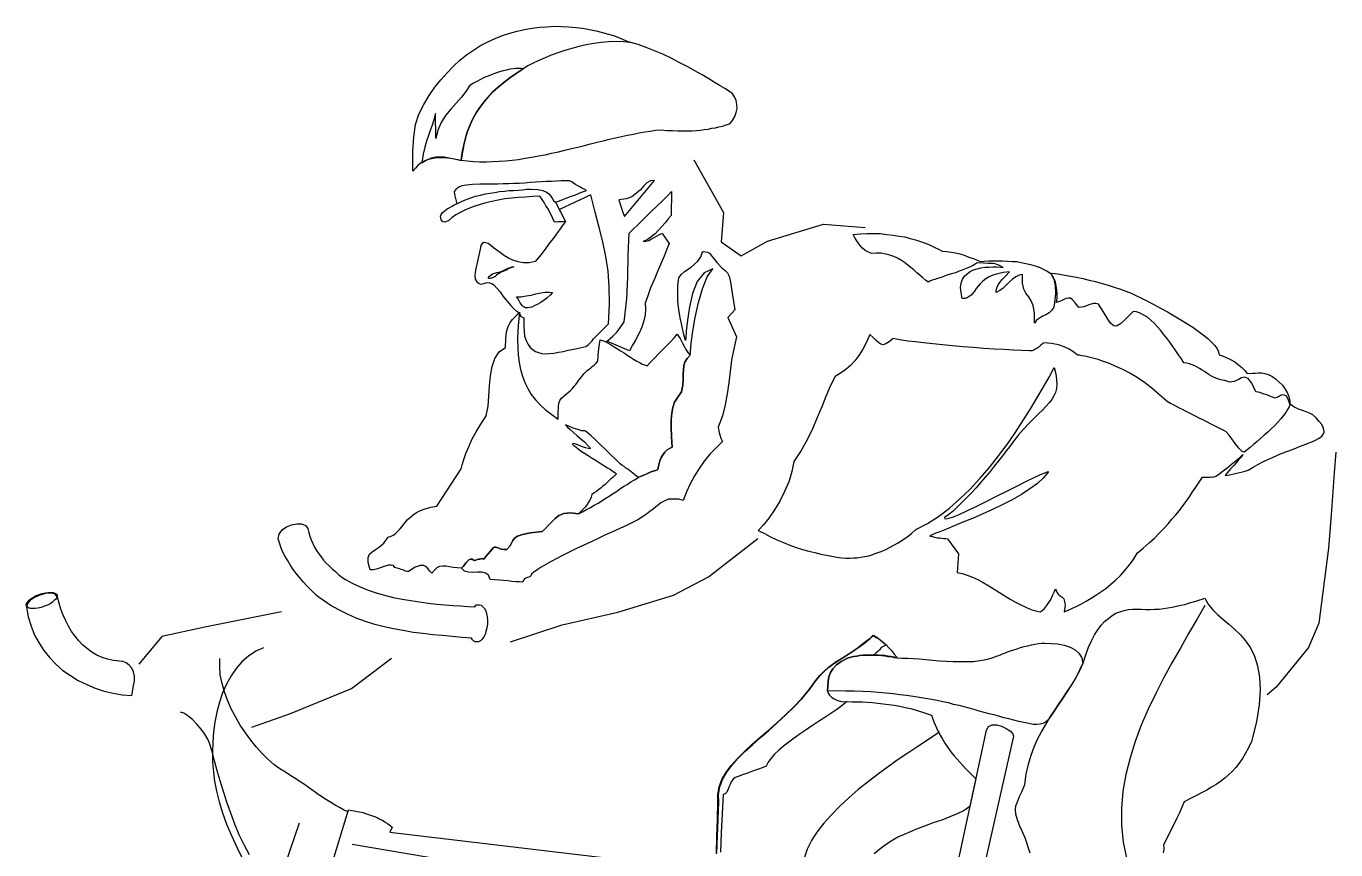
# Model space of a CAD drawing. Extents: x 115 to 1469, y 94 to 338.
# Drawn here: x 127.188 to 128.406, y 245.672 to 246.438 of the extents above; entities that cross this region are included whole.
import ezdxf

# ---------------------------------------------------------------- set-up
doc = ezdxf.new("R2010")
doc.units = 0
doc.layers.get('0').update_dxf_attribs({"linetype": 'CONTINUOUS'})
for name, color, linetype in [('2', 7, 'CONTINUOUS'), ('3', 7, 'CONTINUOUS'), ('7', 7, 'CONTINUOUS')]:
    doc.layers.add(name, color=color, linetype=linetype)

# ---------------------------------------------------------------- blocks, each defined once
blk = doc.blocks.new('BIKER')
for p, q in [((-11.28, 51.81), (-8.53, 46.91)), ((-8.53, 46.91), (-8.73, 44.19)), ((-4.43, 44.26), (0.77, 45.82)), ((0.77, 45.82), (4.66, 45.52)), ((-8.73, 44.19), (-6.88, 42.88)), ((-6.88, 42.88), (-4.43, 44.26)), ((48.43, 24.63), (48.28, 22.69)), ((48.28, 22.69), (47.99, 18.81)), ((47.99, 18.81), (47.75, 15.7)), ((-9.91, 13.02), (-5.34, 16.58)), ((47.75, 15.7), (46.84, 8.73)), ((-13.17, 11.31), (-9.91, 13.02)), ((-18.37, 9.75), (-13.17, 11.31)), ((-49.64, 9.77), (-56.78, 8.36)), ((-23.54, 8.58), (-18.37, 9.75)), ((-28.35, 6.99), (-23.54, 8.58)), ((46.84, 8.73), (45.88, 6.46)), ((-60.76, 7.48), (-62.91, 4.91)), ((-56.78, 8.36), (-60.76, 7.48)), ((45.88, 6.46), (42.87, 2.78)), ((-43.14, 2.64), (-39.41, 5.48)), ((-48.79, 0.33), (-43.14, 2.64)), ((42.87, 2.78), (42.03, 2.06)), ((-52.41, -0.96), (-48.79, 0.33)), ((-48, -9.89), (-63.06, -54.08)), ((-43.06, -11.83), (11.36, -21.02))]:
    blk.add_line(p, q)
at = {"layer": '2', "linetype": 'Continuous'}
blk.add_lwpolyline([(-9.16, -12.68), (-9.09, -11.1), (-9.02, -9.53), (-8.97, -7.92), (-8.99, -7.2), (-8.86, -6.49), (-8.62, -5.82), (-8.23, -5.15), (-7.75, -4.52), (-7.18, -3.86), (-6.53, -3.22), (-5.83, -2.58), (-5.09, -1.91), (-4.32, -1.25), (-3.52, -0.54), (-2.73, 0.19), (-1.95, 0.94), (-1.22, 1.73), (-0.51, 2.58), (0.14, 3.47), (0.5, 3.9), (0.87, 4.25), (1.23, 4.59), (1.61, 4.87), (2.01, 5.15), (2.42, 5.41), (2.84, 5.69), (3.3, 5.96), (3.52, 6.12), (3.78, 6.29), (4.03, 6.46), (4.28, 6.63), (4.56, 6.83), (4.82, 7.05), (5.12, 7.29), (5.41, 7.56), (5.59, 7.45), (5.75, 7.36), (5.91, 7.25), (6.07, 7.15), (6.21, 7.04), (6.34, 6.93), (6.48, 6.8), (6.61, 6.67), (6.44, 6.61), (6.26, 6.53), (6.11, 6.4), (5.98, 6.24), (5.82, 6.09), (5.67, 5.95), (5.51, 5.82), (5.32, 5.76), (5.03, 5.76), (4.74, 5.76), (4.45, 5.73), (4.16, 5.71), (3.87, 5.66), (3.58, 5.61), (3.31, 5.56), (3.02, 5.48), (2.42, 5.17), (1.97, 4.84), (1.65, 4.48), (1.43, 4.12), (1.28, 3.72), (1.2, 3.32), (1.17, 2.87), (1.16, 2.41), (1.21, 2.21), (1.34, 2.01), (1.52, 1.83), (1.77, 1.67), (2.03, 1.55), (2.33, 1.46), (2.64, 1.41), (2.98, 1.43), (2.52, 1.06), (2.01, 0.69), (1.46, 0.33), (0.9, -0.06), (0.32, -0.43), (-0.26, -0.81), (-0.84, -1.2), (-1.4, -1.57), (-1.95, -1.96), (-2.46, -2.35), (-2.94, -2.72), (-3.38, -3.1), (-3.77, -3.47), (-4.11, -3.86), (-4.38, -4.22), (-4.55, -4.59), (-4.92, -4.73), (-5.26, -4.87), (-5.63, -4.99), (-5.98, -5.11), (-6.35, -5.25), (-6.69, -5.36), (-7.06, -5.5), (-7.43, -5.64), (-7.64, -5.79), (-7.8, -6.02), (-7.91, -6.28), (-8.03, -6.53), (-8.12, -6.79), (-8.23, -7), (-8.36, -7.15), (-8.56, -7.21), (-8.65, -9), (-8.73, -10.79), (-8.82, -12.59)], dxfattribs=at)
at = {"layer": '3', "linetype": 'Continuous'}
blk.add_lwpolyline([(22.46, 38.53), (22.5, 38.96), (22.5, 39.35), (22.48, 39.73), (22.41, 40.1), (22.34, 40.44), (22.22, 40.73), (22.08, 41.01), (21.93, 41.26), (22.31, 41.23), (22.76, 41.17), (23.23, 41.09), (23.75, 41), (24.32, 40.91), (24.89, 40.77), (25.48, 40.63), (26.06, 40.49), (26.68, 40.32), (27.26, 40.16), (27.82, 39.98), (28.39, 39.79), (28.9, 39.61), (29.39, 39.4), (29.83, 39.2), (30.22, 39), (30.84, 38.69), (31.49, 38.36), (32.13, 38.02), (32.78, 37.66), (33.4, 37.3), (34, 36.94), (34.57, 36.59), (35.12, 36.24), (35.64, 35.88), (36.09, 35.54), (36.52, 35.19), (36.86, 34.86), (37.17, 34.55), (37.39, 34.24), (37.53, 33.94), (37.58, 33.68), (37.89, 33.58), (38.24, 33.43), (38.63, 33.24), (39.02, 33.02), (39.38, 32.75), (39.7, 32.51), (39.97, 32.23), (40.14, 31.97), (40.4, 31.95), (40.67, 31.96), (40.93, 31.98), (41.22, 32.01), (41.51, 31.99), (41.82, 31.94), (42.14, 31.85), (42.49, 31.68), (42.83, 31.43), (43.17, 31.14), (43.46, 30.84), (43.72, 30.48), (43.93, 30.1), (44.07, 29.76), (44.16, 29.39), (44.16, 29.08), (44.01, 29.55), (43.84, 29.82), (43.65, 29.93), (43.46, 29.95), (43.27, 29.89), (43.09, 29.78), (42.92, 29.7), (42.77, 29.66), (42.63, 29.7), (42.44, 29.76), (42.23, 29.85), (42.02, 29.94), (41.77, 30.03), (41.51, 30.12), (41.25, 30.19), (40.99, 30.23), (40.62, 31.05), (40.27, 31.48), (39.97, 31.6), (39.65, 31.53), (39.33, 31.36), (38.95, 31.2), (38.57, 31.13), (38.12, 31.29), (37.86, 31.33), (37.6, 31.37), (37.35, 31.46), (37.11, 31.58), (36.88, 31.69), (36.65, 31.83), (36.42, 31.97), (36.22, 32.12), (35.99, 32.26), (35.76, 32.4), (35.53, 32.54), (35.3, 32.65), (35.07, 32.76), (34.81, 32.85), (34.55, 32.9), (34.29, 32.94), (34.06, 33.29), (33.8, 33.67), (33.54, 34.05), (33.26, 34.46), (33, 34.84), (32.71, 35.22), (32.41, 35.6), (32.12, 35.96), (31.81, 36.32), (31.53, 36.63), (31.21, 36.91), (30.9, 37.18), (30.58, 37.37), (30.23, 37.54), (29.9, 37.66), (29.57, 37.71), (28.89, 37.02), (28.4, 36.55), (28.03, 36.34), (27.77, 36.36), (27.5, 36.59), (27.22, 37), (26.85, 37.6), (26.34, 38.39), (26.1, 38.45), (25.89, 38.44), (25.67, 38.39), (25.44, 38.31), (25.25, 38.23), (25, 38.15), (24.78, 38.1), (24.52, 38.09), (24.19, 38.52), (23.95, 38.78), (23.74, 38.94), (23.55, 38.96), (23.36, 38.92), (23.13, 38.82), (22.83, 38.67), (22.46, 38.53)], dxfattribs=at)
at = {"layer": '7', "linetype": 'Continuous'}
for points in [[(-36.6, 51.55), (-36.73, 51.47), (-36.96, 51.27), (-37.19, 51.02), (-37.43, 50.75), (-37.41, 52.57), (-37.33, 53.96), (-37.17, 55.1), (-36.88, 56.06), (-36.41, 56.96), (-35.91, 57.78), (-35.38, 58.56), (-34.82, 59.26), (-34.24, 59.91), (-33.65, 60.51), (-33.05, 61.07), (-32.42, 61.57), (-31.78, 62.02), (-31.13, 62.43), (-30.45, 62.79), (-29.78, 63.1), (-29.09, 63.36), (-28.4, 63.59), (-27.72, 63.78), (-27.03, 63.94), (-26.33, 64.06), (-25.65, 64.15), (-24.95, 64.19), (-24.28, 64.24), (-23.59, 64.21), (-22.94, 64.19), (-22.27, 64.13), (-21.63, 64.04), (-20.99, 63.94), (-20.38, 63.8), (-19.79, 63.66), (-19.23, 63.5), (-18.67, 63.34), (-18.13, 63.13), (-17.64, 62.92), (-17.16, 62.72), (-17.82, 62.77), (-18.52, 62.8), (-19.21, 62.78), (-19.91, 62.71), (-20.59, 62.62), (-21.29, 62.5), (-21.98, 62.36), (-22.64, 62.17), (-23.3, 61.98), (-23.94, 61.77), (-24.56, 61.55), (-25.12, 61.31), (-25.7, 61.06), (-26.22, 60.79), (-26.72, 60.54), (-27.17, 60.26), (-27.17, 60.26)], [(-7.71, 58), (-7.85, 58.08), (-8.07, 58.22), (-8.39, 58.44), (-8.83, 58.68), (-9.31, 58.98), (-9.88, 59.34), (-10.5, 59.7), (-11.19, 60.09), (-11.91, 60.48), (-12.64, 60.87), (-13.41, 61.26), (-14.17, 61.63), (-14.94, 61.95), (-15.71, 62.25), (-16.45, 62.52), (-17.16, 62.72), (-17.82, 62.77), (-18.52, 62.8), (-19.21, 62.78), (-19.91, 62.71), (-20.59, 62.62), (-21.29, 62.5), (-21.98, 62.36), (-22.64, 62.17), (-23.3, 61.98), (-23.94, 61.77), (-24.56, 61.55), (-25.12, 61.31), (-25.7, 61.06), (-26.22, 60.79), (-26.72, 60.54), (-27.17, 60.26), (-27.8, 59.85), (-28.41, 59.44), (-28.97, 59.01), (-29.48, 58.57), (-29.97, 58.12), (-30.41, 57.68), (-30.83, 57.18), (-31.2, 56.68), (-31.53, 56.18), (-31.83, 55.63), (-32.09, 55.07), (-32.33, 54.47), (-32.52, 53.86), (-32.69, 53.2), (-32.81, 52.51), (-32.92, 51.78), (-32.35, 51.71), (-31.77, 51.67), (-31.2, 51.62), (-30.6, 51.63), (-30, 51.65), (-29.4, 51.68), (-28.8, 51.73), (-28.19, 51.78), (-27.59, 51.85), (-26.98, 51.95), (-26.35, 52.05), (-25.74, 52.17), (-25.13, 52.29), (-24.53, 52.42), (-23.89, 52.56), (-23.28, 52.7), (-22.67, 52.85), (-22.09, 53), (-21.47, 53.14), (-20.89, 53.29), (-20.28, 53.44), (-19.72, 53.59), (-19.13, 53.73), (-18.57, 53.86), (-18.01, 53.98), (-17.45, 54.11), (-16.91, 54.21), (-16.38, 54.32), (-15.84, 54.42), (-15.33, 54.48), (-14.85, 54.56), (-14.37, 54.6), (-13.79, 54.55), (-13.27, 54.54), (-12.77, 54.5), (-12.31, 54.51), (-11.86, 54.5), (-11.45, 54.52), (-11.04, 54.54), (-10.67, 54.58), (-10.31, 54.63), (-9.95, 54.67), (-9.61, 54.74), (-9.27, 54.79), (-8.95, 54.88), (-8.61, 54.95), (-8.29, 55.07), (-7.95, 55.17), (-7.68, 55.48), (-7.46, 55.85), (-7.34, 56.2), (-7.26, 56.58), (-7.28, 56.96), (-7.35, 57.33), (-7.49, 57.67), (-7.71, 58)], [(-35.28, 53.78), (-35.32, 56.13), (-35.46, 55.54), (-35.62, 55.03), (-35.8, 54.54), (-35.98, 54.07), (-36.14, 53.56), (-36.32, 52.99), (-36.47, 52.33), (-36.6, 51.53), (-36.1, 51.8), (-35.68, 51.99), (-35.29, 52.08), (-34.9, 52.12), (-34.52, 52.09), (-34.07, 52.01), (-33.55, 51.9), (-32.92, 51.75), (-32.82, 52.49), (-32.69, 53.18), (-32.52, 53.83), (-32.33, 54.47), (-32.09, 55.05), (-31.83, 55.63), (-31.53, 56.18), (-31.2, 56.68), (-30.83, 57.18), (-30.41, 57.65), (-29.97, 58.12), (-29.48, 58.57), (-28.97, 59.01), (-28.41, 59.44), (-27.8, 59.85), (-27.17, 60.26), (-27.36, 60.3), (-27.6, 60.29), (-27.84, 60.29), (-28.1, 60.26), (-28.39, 60.23), (-28.71, 60.16), (-29.03, 60.09), (-29.37, 60), (-29.72, 59.88), (-30.06, 59.76), (-30.43, 59.6), (-30.78, 59.46), (-31.13, 59.29), (-31.48, 59.1), (-31.83, 58.91), (-32.15, 58.7), (-32.48, 58.17), (-32.91, 57.63), (-33.4, 57.09), (-33.9, 56.53), (-34.38, 55.94), (-34.79, 55.28), (-35.1, 54.56), (-35.28, 53.78)], [(-36.1, 51.8), (-35.95, 51.86), (-35.69, 51.94), (-35.39, 51.99), (-35.13, 52.02), (-34.84, 52.04), (-34.53, 52.02), (-34.22, 52), (-33.91, 51.95), (-33.58, 51.9), (-33.25, 51.83), (-32.92, 51.75), (-32.82, 52.49), (-32.69, 53.18), (-32.52, 53.83), (-32.33, 54.47), (-32.09, 55.05), (-31.83, 55.63), (-31.53, 56.18), (-31.2, 56.68), (-30.83, 57.18), (-30.41, 57.65), (-29.97, 58.12), (-29.48, 58.57), (-28.97, 59.01), (-28.41, 59.44), (-27.8, 59.85), (-27.17, 60.26), (-27.17, 60.26), (-27.17, 60.26)], [(-36.1, 51.8), (-36.2, 51.76), (-36.47, 51.64), (-36.6, 51.55)], [(-23.23, 46.08), (-23.35, 46.07), (-23.47, 46.05), (-23.62, 46.04), (-23.74, 46.05), (-23.86, 46.04), (-24, 46.02), (-24.12, 46.03), (-24.24, 46.02), (-24.39, 46.34), (-24.53, 46.64), (-24.7, 46.96), (-24.84, 47.26), (-25.04, 47.54), (-25.21, 47.84), (-25.4, 48.12), (-25.6, 48.42), (-26.27, 48.4), (-26.94, 48.35), (-27.62, 48.31), (-28.25, 48.24), (-28.87, 48.17), (-29.48, 48.07), (-30.07, 47.94), (-30.63, 47.82), (-31.17, 47.67), (-31.66, 47.51), (-32.15, 47.33), (-32.6, 47.13), (-33.02, 46.92), (-33.42, 46.69), (-33.77, 46.45), (-34.08, 46.18), (-34.28, 46.06), (-34.46, 46), (-34.6, 46.03), (-34.71, 46.11), (-34.8, 46.24), (-34.83, 46.41), (-34.84, 46.58), (-34.78, 46.74), (-34.68, 46.88), (-34.55, 47.01), (-34.4, 47.12), (-34.22, 47.25), (-34.04, 47.36), (-33.82, 47.48), (-33.59, 47.61), (-33.32, 47.73), (-32.89, 47.94), (-32.47, 48.12), (-32.03, 48.28), (-31.59, 48.42), (-31.12, 48.53), (-30.68, 48.64), (-30.25, 48.72), (-29.79, 48.78), (-29.35, 48.85), (-28.89, 48.91), (-28.46, 48.95), (-28.05, 48.96), (-27.61, 49), (-27.23, 49.02), (-26.84, 49.07), (-26.46, 49.08), (-25.81, 49.06), (-25.32, 48.95), (-24.99, 48.81), (-24.76, 48.65), (-24.59, 48.44), (-24.46, 48.24), (-24.33, 48.04), (-24.15, 47.86), (-23.23, 46.08)], [(-22.85, 49.87), (-23.23, 49.85), (-23.64, 49.85), (-24.07, 49.84), (-24.53, 49.8), (-25.01, 49.79), (-25.49, 49.76), (-26, 49.72), (-26.51, 49.69), (-27.01, 49.65), (-27.52, 49.62), (-28.02, 49.61), (-28.53, 49.58), (-29.03, 49.57), (-29.51, 49.55), (-29.97, 49.54), (-30.4, 49.55), (-31.19, 49.56), (-31.86, 49.52), (-32.42, 49.46), (-32.88, 49.38), (-33.2, 49.23), (-33.43, 49.06), (-33.57, 48.85), (-33.56, 48.59), (-33.32, 47.73), (-32.89, 47.94), (-32.47, 48.12), (-32.03, 48.28), (-31.59, 48.42), (-31.12, 48.53), (-30.68, 48.64), (-30.25, 48.72), (-29.79, 48.78), (-29.35, 48.85), (-28.89, 48.91), (-28.46, 48.95), (-28.05, 48.96), (-27.61, 49), (-27.23, 49.02), (-26.84, 49.07), (-26.46, 49.08), (-25.81, 49.06), (-25.32, 48.95), (-24.99, 48.81), (-24.76, 48.65), (-24.59, 48.44), (-24.46, 48.24), (-24.33, 48.04), (-24.15, 47.86), (-23.78, 48), (-23.41, 48.14), (-23.06, 48.28), (-22.69, 48.42), (-22.35, 48.53), (-22, 48.68), (-21.63, 48.82), (-21.26, 48.96), (-21.49, 49.07), (-21.7, 49.18), (-21.88, 49.29), (-22.09, 49.4), (-22.28, 49.51), (-22.46, 49.62), (-22.64, 49.76), (-22.85, 49.87)], [(-19.37, 34.96), (-19.07, 35.2), (-18.81, 35.42), (-18.6, 35.62), (-18.42, 35.82), (-18.26, 36.02), (-18.1, 36.25), (-17.94, 36.48), (-17.77, 36.75), (-17.52, 38.87), (-17.44, 40.9), (-17.4, 42.94), (-17.3, 44.99), (-16.93, 45.35), (-16.47, 45.81), (-15.9, 46.35), (-15.33, 46.93), (-14.76, 47.48), (-14.19, 48.01), (-13.72, 48.48), (-13.36, 48.86), (-13.38, 46.63), (-13.67, 46.32), (-13.96, 45.96), (-14.25, 45.6), (-14.57, 45.26), (-14.88, 44.93), (-15.24, 44.64), (-15.62, 44.38), (-16.01, 44.22), (-15.75, 44.25), (-15.48, 44.32), (-15.23, 44.45), (-14.98, 44.6), (-14.75, 44.72), (-14.55, 44.85), (-14.37, 44.94), (-14.23, 44.97), (-13.58, 44.04), (-13.79, 43.5), (-14.05, 42.85), (-14.35, 42.15), (-14.67, 41.41), (-14.99, 40.64), (-15.31, 39.9), (-15.58, 39.15), (-15.8, 38.48), (-15.77, 37.95), (-15.81, 37.4), (-15.95, 36.83), (-16.13, 36.25), (-16.4, 35.64), (-16.68, 35.09), (-16.98, 34.56), (-17.28, 34.06), (-19.37, 34.96)], [(-18.26, 48.08), (-18.11, 47.59), (-18.01, 47.32), (-17.91, 47.02), (-17.73, 46.53), (-14.94, 49.89), (-15.32, 49.85), (-15.65, 49.68), (-15.93, 49.39), (-16.25, 49.03), (-16.61, 48.7), (-17.04, 48.37), (-17.58, 48.17), (-18.26, 48.08)], [(-20.63, 35.15), (-19.23, 36.55), (-19.14, 38.39), (-19.16, 40), (-19.26, 41.47), (-19.47, 42.83), (-19.75, 44.17), (-20.09, 45.51), (-20.46, 46.95), (-20.86, 48.54), (-23.79, 47.18), (-23.23, 46.08), (-23.52, 45.68), (-23.79, 45.31), (-24.06, 44.92), (-24.33, 44.54), (-24.67, 44.11), (-25.05, 43.61), (-25.5, 43.02), (-26.05, 42.34), (-26.61, 42.24), (-27.14, 42.23), (-27.64, 42.32), (-28.11, 42.47), (-28.52, 42.67), (-28.91, 42.89), (-29.28, 43.16), (-29.62, 43.4), (-29.91, 43.64), (-30.18, 43.85), (-30.43, 44.02), (-30.64, 44.1), (-30.81, 44.12), (-30.96, 44.03), (-31.1, 43.83), (-31.17, 43.5), (-31.6, 41.56), (-31.66, 41.06), (-31.62, 40.7), (-31.47, 40.47), (-31.24, 40.31), (-31.1, 40.25), (-30.96, 40.27), (-30.81, 40.3), (-30.64, 40.36), (-30.47, 40.4), (-30.28, 40.38), (-30.09, 40.32), (-29.86, 40.16), (-29.62, 39.88), (-29.31, 39.52), (-29.01, 39.11), (-28.66, 38.68), (-28.35, 38.3), (-28.02, 37.96), (-27.75, 37.72), (-27.51, 37.61), (-27.48, 37.39), (-27.37, 37.24), (-27.23, 37.18), (-27.1, 37.12), (-27.11, 36.67), (-27.09, 36.31), (-27.07, 35.92), (-27.03, 35.42), (-26.87, 35), (-26.71, 34.65), (-26.51, 34.37), (-26.26, 34.16), (-26.01, 34), (-25.73, 33.88), (-25.43, 33.81), (-25.07, 33.78), (-24.71, 33.8), (-24.3, 33.84), (-23.89, 33.91), (-23.42, 33.99), (-22.96, 34.1), (-22.45, 34.21), (-21.89, 34.33), (-21.33, 34.46), (-21.1, 34.61), (-20.89, 34.81), (-20.74, 34.99), (-20.63, 35.15)], [(3.53, 44.88), (4.18, 44.93), (4.83, 44.97), (5.48, 44.97), (6.07, 44.95), (6.67, 44.88), (7.24, 44.81), (7.81, 44.72), (8.33, 44.64), (8.84, 44.5), (9.34, 44.37), (9.8, 44.21), (10.27, 44.06), (10.69, 43.88), (11.08, 43.68), (11.48, 43.51), (11.82, 43.32), (12.25, 43.28), (12.66, 43.23), (13.06, 43.15), (13.46, 43.07), (13.86, 42.95), (14.3, 42.77), (14.79, 42.59), (15.35, 42.36), (15.73, 42.4), (16.14, 42.41), (16.57, 42.43), (17.01, 42.42), (17.44, 42.41), (17.87, 42.4), (18.32, 42.37), (18.75, 42.34), (19.17, 42.26), (19.6, 42.18), (20.02, 42.07), (20.45, 41.95), (20.84, 41.82), (21.21, 41.65), (21.58, 41.45), (21.93, 41.24), (22.2, 40.71), (22.32, 40.1), (22.34, 39.36), (22.27, 38.55), (22.19, 38.12), (22, 37.82), (21.77, 37.58), (21.47, 37.41), (21.17, 37.27), (20.87, 37.1), (20.59, 36.9), (20.4, 36.63), (20.4, 37.59), (20.29, 38.27), (20.1, 38.71), (19.87, 39.07), (19.61, 39.4), (19.42, 39.79), (19.29, 40.33), (19.28, 41.15), (18.97, 41.08), (18.67, 40.93), (18.36, 40.71), (18.08, 40.45), (17.79, 40.18), (17.49, 39.89), (17.18, 39.65), (16.83, 39.46), (16.84, 39.63), (16.88, 39.79), (16.94, 39.98), (17.03, 40.17), (17.19, 40.39), (17.4, 40.67), (17.69, 41), (18.08, 41.38), (17.5, 41.33), (16.99, 41.22), (16.54, 41.09), (16.17, 40.93), (15.87, 40.73), (15.59, 40.52), (15.36, 40.29), (15.17, 40.07), (14.99, 39.84), (14.83, 39.61), (14.67, 39.41), (14.51, 39.23), (14.33, 39.1), (14.13, 38.99), (13.94, 38.91), (13.67, 38.91), (13.57, 39.47), (13.53, 39.93), (13.59, 40.35), (13.71, 40.71), (13.9, 41), (14.13, 41.22), (14.41, 41.42), (14.74, 41.59), (15.08, 41.68), (15.42, 41.77), (15.81, 41.82), (16.17, 41.84), (16.53, 41.86), (16.87, 41.86), (17.2, 41.83), (17.49, 41.81), (17.16, 41.98), (16.91, 42.09), (16.74, 42.15), (16.55, 42.17), (16.36, 42.18), (16.08, 42.18), (15.65, 42.19), (15.07, 42.23), (14.87, 42.1), (14.62, 41.95), (14.35, 41.83), (14.05, 41.69), (13.73, 41.57), (13.38, 41.45), (13.04, 41.31), (12.69, 41.21), (12.35, 41.1), (12.03, 40.98), (11.71, 40.88), (11.39, 40.78), (11.12, 40.68), (10.88, 40.61), (10.68, 40.53), (10.5, 40.44), (10.25, 40.63), (9.98, 40.87), (9.74, 41.08), (9.47, 41.31), (9.2, 41.55), (8.9, 41.81), (8.63, 42.02), (8.32, 42.26), (8.02, 42.45), (7.67, 42.65), (7.33, 42.82), (6.95, 42.94), (6.58, 43.04), (6.15, 43.12), (5.72, 43.13), (5.26, 43.09), (4.96, 43.21), (4.66, 43.38), (4.41, 43.59), (4.19, 43.84), (4, 44.1), (3.82, 44.38), (3.65, 44.63), (3.53, 44.88)], [(-11.63, 33.63), (-11.61, 33.96), (-11.52, 34.75), (-11.39, 35.87), (-11.15, 37.16), (-10.86, 38.53), (-10.49, 39.82), (-10.05, 40.92), (-9.52, 41.67), (-10.34, 41.3), (-10.97, 40.48), (-11.42, 39.37), (-11.7, 38.14), (-11.89, 36.91), (-11.99, 35.89), (-12.02, 35.19), (-12.06, 35), (-12.24, 35.69), (-12.41, 36.42), (-12.57, 37.13), (-12.68, 37.88), (-12.77, 38.61), (-12.78, 39.35), (-12.77, 40.12), (-12.69, 40.85), (-12.48, 41.15), (-12.2, 41.39), (-11.87, 41.61), (-11.52, 41.84), (-11.21, 42.11), (-10.9, 42.4), (-10.65, 42.79), (-10.48, 43.25), (-10.38, 43.27), (-10.21, 43.26), (-10.02, 43.22), (-9.84, 43.13), (-9.16, 42.26), (-8.69, 41.77), (-8.38, 41.51), (-8.15, 41.3), (-8.01, 40.98), (-7.88, 40.42), (-7.72, 39.42), (-7.48, 37.85), (-8.11, 37.15), (-7.33, 35.34), (-7.58, 34.24), (-7.78, 33.17), (-7.91, 32.13), (-8.04, 31.08), (-8.19, 30.04), (-8.36, 29.02), (-8.63, 27.99), (-9.02, 26.96), (-8.95, 26.57), (-8.86, 26.23), (-8.76, 25.91), (-8.62, 25.63), (-9.21, 25.03), (-9.79, 24.43), (-10.31, 23.8), (-10.8, 23.11), (-11.23, 22.43), (-11.62, 21.69), (-11.97, 20.93), (-12.27, 20.13), (-12.67, 20.24), (-13.03, 20.26), (-13.36, 20.26), (-13.63, 20.24), (-13.87, 20.16), (-14.12, 20.03), (-14.35, 19.91), (-14.58, 19.73), (-14.81, 19.53), (-15.06, 19.31), (-15.37, 19.1), (-15.7, 18.86), (-16.05, 18.6), (-16.48, 18.32), (-16.98, 18.07), (-17.55, 17.8), (-18.17, 17.51), (-18.84, 17.23), (-19.49, 16.94), (-20.18, 16.61), (-20.85, 16.3), (-21.52, 15.99), (-22.2, 15.66), (-22.82, 15.34), (-23.44, 15.03), (-24.02, 14.74), (-24.56, 14.45), (-25.06, 14.17), (-25.49, 13.92), (-25.87, 13.68), (-26.17, 13.47), (-26.4, 13.27), (-26.44, 13.12), (-26.52, 13.06), (-26.64, 13), (-26.76, 12.96), (-26.91, 12.9), (-27.04, 12.83), (-27.14, 12.72), (-27.2, 12.54), (-27.49, 12.56), (-27.82, 12.58), (-28.2, 12.61), (-28.58, 12.66), (-28.99, 12.69), (-29.39, 12.73), (-29.82, 12.76), (-30.23, 12.79), (-30.39, 13.18), (-30.66, 13.37), (-31.02, 13.45), (-31.42, 13.45), (-31.83, 13.44), (-32.24, 13.47), (-32.61, 13.57), (-32.91, 13.83), (-32.75, 13.99), (-32.59, 14.17), (-32.49, 14.32), (-32.35, 14.48), (-32.22, 14.62), (-32.07, 14.68), (-31.91, 14.67), (-31.72, 14.56), (-31.55, 14.59), (-31.41, 14.63), (-31.29, 14.67), (-31.19, 14.68), (-31.09, 14.7), (-30.99, 14.72), (-30.9, 14.71), (-30.83, 14.68), (-30.62, 14.93), (-30.41, 15.17), (-30.2, 15.42), (-30.07, 15.58), (-29.96, 15.74), (-29.83, 15.78), (-29.69, 15.79), (-29.53, 15.73), (-29.36, 15.67), (-29.18, 15.61), (-28.94, 15.57), (-28.68, 15.57), (-28.41, 15.89), (-28.25, 16.16), (-28.13, 16.42), (-27.97, 16.62), (-27.69, 16.82), (-27.23, 16.97), (-26.47, 17.13), (-25.38, 17.26), (-25.08, 17.53), (-24.79, 17.82), (-24.5, 18.16), (-24.19, 18.47), (-23.83, 18.73), (-23.37, 18.91), (-22.76, 18.98), (-22.02, 18.9), (-21.65, 19.09), (-21.28, 19.28), (-20.9, 19.49), (-20.55, 19.68), (-20.2, 19.89), (-19.85, 20.11), (-19.52, 20.32), (-19.17, 20.53), (-18.84, 20.75), (-18.49, 20.96), (-18.16, 21.2), (-17.83, 21.42), (-17.48, 21.63), (-17.15, 21.85), (-16.82, 22.06), (-16.47, 22.27), (-16.2, 22.4), (-15.93, 22.5), (-15.65, 22.62), (-15.41, 22.72), (-15.18, 22.82), (-14.96, 22.9), (-14.77, 22.96), (-14.62, 23.02), (-14.54, 23.44), (-14.44, 23.82), (-14.32, 24.12), (-14.15, 24.4), (-13.97, 24.62), (-13.76, 24.83), (-13.56, 24.95), (-13.31, 25.08), (-13.35, 26.09), (-13.39, 26.93), (-13.38, 27.62), (-13.33, 28.24), (-13.25, 28.79), (-13.07, 29.28), (-12.79, 29.74), (-12.42, 30.24), (-12.32, 30.85), (-12.28, 31.4), (-12.27, 31.88), (-12.26, 32.29), (-12.21, 32.67), (-12.11, 33), (-11.92, 33.32), (-11.63, 33.63)], [(-29.61, 41.34), (-29.41, 41.35), (-29.22, 41.43), (-28.99, 41.51), (-28.79, 41.61), (-28.57, 41.72), (-28.37, 41.8), (-28.2, 41.86), (-28.03, 41.87), (-28.23, 41.79), (-28.48, 41.69), (-28.75, 41.56), (-29, 41.46), (-29.22, 41.36), (-29.4, 41.25), (-29.5, 41.21), (-29.52, 41.19), (-29.65, 41.08), (-29.78, 40.97), (-29.9, 40.91), (-30, 40.84), (-30.1, 40.8), (-30.2, 40.79), (-30.3, 40.77), (-30.37, 40.75), (-30.39, 40.8), (-30.38, 40.87), (-30.33, 40.96), (-30.25, 41.03), (-30.15, 41.12), (-30, 41.2), (-29.8, 41.28), (-29.61, 41.34)], [(-24.43, 39.46), (-24.64, 39.21), (-24.92, 38.97), (-25.22, 38.76), (-25.53, 38.54), (-25.85, 38.37), (-26.13, 38.22), (-26.37, 38.12), (-26.57, 38.07), (-26.71, 38.05), (-26.83, 38.04), (-26.93, 38.05), (-27, 38.07), (-27.09, 38.13), (-27.16, 38.18), (-27.25, 38.26), (-27.36, 38.39), (-27.45, 38.52), (-27.53, 38.69), (-27.63, 38.89), (-27.79, 39.07), (-27.35, 39.08), (-26.89, 39.15), (-26.43, 39.23), (-25.97, 39.34), (-25.53, 39.43), (-25.12, 39.49), (-24.73, 39.51), (-24.43, 39.46)], [(-32.91, 13.83), (-33.29, 13.88), (-33.67, 13.91), (-34.02, 13.96), (-34.35, 14.01), (-34.64, 14.01), (-34.93, 13.98), (-35.18, 13.86), (-35.41, 13.66), (-35.65, 13.37), (-35.76, 13.45), (-35.87, 13.6), (-36, 13.78), (-36.16, 13.96), (-36.39, 14.07), (-36.75, 14.07), (-37.21, 13.92), (-37.84, 13.53), (-37.96, 13.54), (-38.1, 13.57), (-38.22, 13.63), (-38.36, 13.67), (-38.5, 13.72), (-38.66, 13.78), (-38.87, 13.85), (-39.11, 13.89), (-39.22, 14.07), (-39.43, 14.13), (-39.69, 14.1), (-40.01, 14.01), (-40.36, 13.89), (-40.7, 13.77), (-41.07, 13.68), (-41.38, 13.68), (-41.57, 14.36), (-41.58, 14.84), (-41.46, 15.15), (-41.2, 15.37), (-40.9, 15.56), (-40.52, 15.82), (-40.11, 16.17), (-39.71, 16.72), (-39.44, 16.82), (-39.19, 16.94), (-38.99, 17.09), (-38.81, 17.27), (-38.63, 17.45), (-38.46, 17.68), (-38.28, 17.9), (-38.09, 18.13), (-37.91, 18.35), (-37.65, 18.57), (-37.4, 18.8), (-37.07, 19.01), (-36.7, 19.2), (-36.28, 19.36), (-35.76, 19.51), (-35.18, 19.61), (-32.93, 23.08), (-32.83, 23.46), (-32.67, 23.95), (-32.48, 24.49), (-32.22, 25.12), (-31.93, 25.79), (-31.54, 26.5), (-31.1, 27.24), (-30.59, 27.99), (-30.43, 28.89), (-30.35, 29.84), (-30.28, 30.8), (-30.21, 31.73), (-30.05, 32.58), (-29.8, 33.32), (-29.4, 33.94), (-28.79, 34.35), (-28.78, 35.16), (-28.71, 35.81), (-28.55, 36.3), (-28.38, 36.67), (-28.16, 36.96), (-27.93, 37.19), (-27.72, 37.41), (-27.51, 37.63), (-27.6, 36.75), (-27.67, 35.92), (-27.68, 35.13), (-27.66, 34.36), (-27.62, 33.66), (-27.53, 32.96), (-27.41, 32.3), (-27.22, 31.69), (-27, 31.1), (-26.73, 30.55), (-26.41, 30), (-26.02, 29.49), (-25.57, 29.02), (-25.08, 28.56), (-24.51, 28.13), (-23.9, 27.7), (-23.92, 28.35), (-23.89, 28.83), (-23.84, 29.18), (-23.74, 29.44), (-23.58, 29.64), (-23.38, 29.84), (-23.12, 30.06), (-22.76, 30.37), (-22.58, 30.55), (-22.42, 30.75), (-22.26, 30.93), (-22.11, 31.14), (-21.97, 31.32), (-21.84, 31.52), (-21.68, 31.7), (-21.52, 31.91), (-21.34, 32.09), (-21.18, 32.24), (-21.03, 32.35), (-20.88, 32.48), (-20.73, 32.59), (-20.55, 32.72), (-20.39, 32.88), (-20.23, 33.08), (-20.2, 33.53), (-20.14, 33.98), (-20.08, 34.46), (-19.99, 35.08), (-19.78, 35.01), (-19.52, 34.9), (-19.27, 34.76), (-18.99, 34.62), (-18.69, 34.43), (-18.4, 34.24), (-18.1, 34.05), (-17.78, 33.85), (-17.48, 33.64), (-17.19, 33.45), (-16.89, 33.26), (-16.59, 33.09), (-16.31, 32.95), (-16.08, 32.82), (-15.85, 32.73), (-15.64, 32.66), (-15.32, 33), (-14.96, 33.38), (-14.57, 33.76), (-14.16, 34.18), (-13.77, 34.56), (-13.4, 34.96), (-13.09, 35.3), (-12.83, 35.61), (-12.7, 35.41), (-12.55, 35.19), (-12.42, 34.94), (-12.3, 34.69), (-12.17, 34.41), (-12.02, 34.16), (-11.83, 33.88), (-11.63, 33.63), (-11.92, 33.32), (-12.11, 33), (-12.21, 32.67), (-12.26, 32.29), (-12.27, 31.88), (-12.28, 31.4), (-12.32, 30.85), (-12.42, 30.24), (-12.79, 29.74), (-13.07, 29.28), (-13.25, 28.79), (-13.33, 28.24), (-13.38, 27.62), (-13.39, 26.93), (-13.35, 26.09), (-13.31, 25.08), (-13.56, 24.95), (-13.76, 24.83), (-13.97, 24.62), (-14.15, 24.4), (-14.32, 24.12), (-14.44, 23.82), (-14.54, 23.44), (-14.62, 23.02), (-14.77, 22.96), (-14.96, 22.9), (-15.18, 22.82), (-15.41, 22.72), (-15.65, 22.62), (-15.93, 22.5), (-16.2, 22.4), (-16.47, 22.27), (-16.63, 22.4), (-16.81, 22.54), (-16.97, 22.67), (-17.1, 22.78), (-17.26, 22.91), (-17.42, 23.04), (-17.6, 23.15), (-17.76, 23.28), (-17.83, 23.31), (-17.94, 23.39), (-18.15, 23.55), (-18.37, 23.76), (-18.64, 24.02), (-18.95, 24.31), (-19.27, 24.62), (-19.6, 24.95), (-19.94, 25.27), (-20.25, 25.58), (-20.54, 25.86), (-20.83, 26.13), (-21.05, 26.33), (-21.23, 26.49), (-21.37, 26.57), (-21.42, 26.6), (-21.47, 26.61), (-21.56, 26.61), (-21.73, 26.62), (-21.94, 26.69), (-22.2, 26.76), (-22.5, 26.85), (-22.85, 27), (-23.22, 27.15), (-23.04, 26.96), (-22.8, 26.73), (-22.48, 26.44), (-22.15, 26.15), (-21.81, 25.86), (-21.47, 25.58), (-21.2, 25.32), (-20.98, 25.08), (-20.92, 24.93), (-21.09, 24.95), (-21.37, 25.02), (-21.72, 25.16), (-22.07, 25.31), (-22.37, 25.4), (-22.56, 25.44), (-22.54, 25.34), (-22.46, 25.24), (-22.27, 25.11), (-22.05, 24.92), (-21.77, 24.73), (-21.45, 24.52), (-21.11, 24.3), (-20.75, 24.06), (-20.38, 23.84), (-20.01, 23.6), (-19.65, 23.38), (-19.33, 23.16), (-19.05, 23), (-18.8, 22.83), (-18.62, 22.72), (-18.53, 22.64), (-18.48, 22.62), (-18.64, 22.46), (-18.82, 22.28), (-19, 22.13), (-19.18, 21.95), (-19.36, 21.8), (-19.54, 21.62), (-19.74, 21.47), (-19.92, 21.31), (-20.13, 21.14), (-20.33, 20.98), (-20.56, 20.83), (-20.76, 20.68), (-20.85, 20.45), (-20.94, 20.21), (-21.08, 19.98), (-21.22, 19.75), (-21.37, 19.55), (-21.58, 19.33), (-21.79, 19.1), (-22.02, 18.9), (-22.76, 18.98), (-23.37, 18.91), (-23.83, 18.73), (-24.19, 18.47), (-24.5, 18.16), (-24.79, 17.82), (-25.08, 17.53), (-25.38, 17.26), (-26.47, 17.13), (-27.23, 16.97), (-27.69, 16.82), (-27.97, 16.62), (-28.13, 16.42), (-28.25, 16.16), (-28.41, 15.89), (-28.68, 15.57), (-28.94, 15.57), (-29.18, 15.61), (-29.36, 15.67), (-29.53, 15.73), (-29.69, 15.79), (-29.83, 15.78), (-29.96, 15.74), (-30.07, 15.58), (-30.2, 15.42), (-30.41, 15.17), (-30.62, 14.93), (-30.83, 14.68), (-30.9, 14.71), (-30.99, 14.72), (-31.09, 14.7), (-31.19, 14.68), (-31.29, 14.67), (-31.41, 14.63), (-31.55, 14.59), (-31.72, 14.56), (-31.91, 14.67), (-32.07, 14.68), (-32.22, 14.62), (-32.35, 14.48), (-32.49, 14.32), (-32.59, 14.17), (-32.75, 13.99), (-32.91, 13.83)], [(46.82, 25.88), (46.98, 25.99), (47.13, 26.12), (47.24, 26.28), (47.33, 26.49), (47.32, 26.71), (47.26, 26.93), (47.14, 27.2), (46.89, 27.46), (46.59, 27.82), (46.29, 28.08), (45.97, 28.25), (45.67, 28.37), (45.32, 28.49), (44.97, 28.61), (44.58, 28.81), (44.16, 29.08), (44.08, 28.85), (43.94, 28.59), (43.77, 28.32), (43.56, 28.02), (43.3, 27.73), (43.03, 27.42), (42.75, 27.1), (42.43, 26.79), (42.1, 26.48), (41.77, 26.19), (41.43, 25.88), (41.1, 25.6), (40.77, 25.33), (40.46, 25.07), (40.18, 24.85), (39.9, 24.63), (39.73, 24.69), (39.55, 24.83), (39.4, 25.01), (39.2, 25.26), (38.98, 25.54), (38.77, 25.87), (38.51, 26.2), (38.2, 26.53), (37.71, 26.79), (37.27, 27.01), (36.83, 27.24), (36.44, 27.43), (36.07, 27.63), (35.73, 27.8), (35.38, 27.97), (35.06, 28.14), (34.75, 28.28), (34.46, 28.45), (34.18, 28.59), (33.88, 28.73), (33.6, 28.87), (33.32, 29.01), (33.05, 29.15), (32.75, 29.32), (32.03, 29.97), (31.33, 30.58), (30.63, 31.11), (29.95, 31.57), (29.26, 31.98), (28.61, 32.32), (27.96, 32.6), (27.38, 32.86), (26.82, 33.07), (26.31, 33.23), (25.84, 33.36), (25.44, 33.47), (25.08, 33.54), (24.8, 33.59), (24.59, 33.63), (24.44, 33.64), (24.37, 33.67), (24.22, 33.8), (23.97, 33.99), (23.62, 34.2), (23.16, 34.43), (22.62, 34.61), (21.99, 34.73), (21.25, 34.79), (21.14, 34.7), (20.99, 34.57), (20.86, 34.46), (20.71, 34.33), (20.53, 34.22), (20.33, 34.12), (20.14, 34.06), (19.94, 34.05), (19.23, 34.08), (18.44, 34.11), (17.58, 34.16), (16.65, 34.2), (15.69, 34.27), (14.72, 34.35), (13.74, 34.42), (12.76, 34.52), (11.84, 34.61), (10.93, 34.71), (10.08, 34.79), (9.32, 34.88), (8.63, 34.95), (8.03, 35.05), (7.58, 35.13), (7.25, 35.2), (6.87, 34.89), (6.57, 34.7), (6.32, 34.62), (6.11, 34.66), (5.91, 34.8), (5.68, 35.01), (5.41, 35.27), (5.08, 35.56), (4.76, 34.84), (4.42, 34.19), (4.07, 33.62), (3.69, 33.12), (3.28, 32.69), (2.84, 32.32), (2.36, 31.97), (1.86, 31.65), (1.4, 30.75), (1, 29.8), (0.61, 28.85), (0.2, 27.85), (-0.23, 26.85), (-0.72, 25.83), (-1.3, 24.79), (-2, 23.77), (-2.17, 22.82), (-2.46, 21.86), (-2.84, 20.96), (-3.28, 20.08), (-3.78, 19.25), (-4.31, 18.5), (-4.82, 17.87), (-5.29, 17.35), (-4.71, 17.05), (-4.14, 16.74), (-3.56, 16.48), (-2.95, 16.22), (-2.37, 15.98), (-1.76, 15.77), (-1.18, 15.58), (-0.59, 15.42), (-0.03, 15.28), (0.54, 15.14), (1.06, 15.03), (1.55, 14.94), (2.03, 14.86), (2.45, 14.8), (2.86, 14.77), (3.22, 14.77), (3.56, 14.79), (3.89, 14.81), (4.26, 14.86), (4.62, 14.93), (4.98, 14.99), (5.35, 15.11), (5.75, 15.25), (6.14, 15.39), (6.51, 15.55), (6.91, 15.76), (7.31, 15.97), (7.71, 16.2), (8.14, 16.48), (8.55, 16.76), (8.95, 17.07), (9.36, 17.42), (10.44, 17.99), (11.47, 18.65), (12.49, 19.41), (13.46, 20.28), (14.42, 21.19), (15.33, 22.17), (16.2, 23.21), (17.05, 24.27), (17.85, 25.34), (18.6, 26.43), (19.33, 27.53), (19.99, 28.6), (20.62, 29.66), (21.2, 30.65), (21.75, 31.61), (22.22, 32.49), (22.37, 31.9), (22.45, 31.39), (22.49, 30.93), (22.44, 30.55), (22.36, 30.18), (22.19, 29.85), (22, 29.53), (21.76, 29.21), (21.47, 28.88), (21.13, 28.54), (20.77, 28.19), (20.36, 27.79), (19.92, 27.32), (19.42, 26.8), (18.92, 26.22), (18.39, 25.54), (18.1, 25.15), (17.78, 24.74), (17.43, 24.29), (17.06, 23.81), (16.66, 23.32), (16.27, 22.82), (15.85, 22.32), (15.4, 21.83), (14.96, 21.31), (14.54, 20.84), (14.09, 20.37), (13.65, 19.93), (13.24, 19.53), (12.83, 19.15), (12.42, 18.84), (12.04, 18.56), (12.05, 18.42), (12.29, 18.45), (12.76, 18.58), (13.38, 18.82), (14.12, 19.17), (14.99, 19.58), (15.91, 20.04), (16.86, 20.52), (17.83, 21), (18.75, 21.46), (19.6, 21.9), (20.37, 22.27), (20.97, 22.56), (21.44, 22.74), (21.66, 22.82), (21.68, 22.75), (21.23, 22.23), (20.67, 21.7), (19.98, 21.2), (19.18, 20.68), (18.32, 20.2), (17.4, 19.74), (16.48, 19.28), (15.54, 18.85), (14.62, 18.46), (13.75, 18.1), (12.94, 17.77), (12.22, 17.47), (11.6, 17.23), (11.13, 17.05), (10.81, 16.9), (10.68, 16.82), (10.9, 16.78), (11.11, 16.71), (11.34, 16.67), (11.56, 16.66), (11.77, 16.62), (11.96, 16.6), (12.15, 16.59), (12.32, 16.57), (13.34, 15.18), (13.21, 13.44), (13.68, 13.33), (14.15, 13.2), (14.64, 12.99), (15.13, 12.77), (15.63, 12.49), (16.14, 12.19), (16.64, 11.89), (17.15, 11.58), (17.65, 11.26), (18.15, 10.96), (18.63, 10.68), (19.12, 10.43), (19.58, 10.2), (20.05, 10), (20.49, 9.87), (20.92, 9.79), (21.12, 9.89), (21.32, 10.09), (21.53, 10.34), (21.72, 10.64), (21.91, 10.93), (22.08, 11.28), (22.23, 11.61), (22.35, 11.91), (22.47, 11.59), (22.64, 11.38), (22.8, 11.25), (22.96, 11.14), (23.12, 10.99), (23.19, 10.74), (23.24, 10.36), (23.17, 9.76), (23.54, 9.93), (23.94, 10.11), (24.34, 10.3), (24.76, 10.53), (25.21, 10.76), (25.66, 11.04), (26.11, 11.31), (26.57, 11.64), (27.05, 11.96), (27.49, 12.34), (27.95, 12.73), (28.39, 13.16), (28.81, 13.63), (29.2, 14.12), (29.6, 14.65), (29.96, 15.22), (30.52, 15.7), (31.06, 16.19), (31.55, 16.63), (31.99, 17.08), (32.43, 17.52), (32.82, 17.95), (33.19, 18.38), (33.54, 18.81), (33.88, 19.21), (34.2, 19.64), (34.52, 20.05), (34.81, 20.48), (35.11, 20.92), (35.41, 21.37), (35.73, 21.83), (36.03, 22.31), (36.17, 22.3), (36.32, 22.29), (36.46, 22.3), (36.58, 22.29), (36.73, 22.31), (36.85, 22.32), (36.99, 22.31), (37.11, 22.33), (37.26, 22.39), (37.51, 22.56), (37.87, 22.82), (38.3, 23.15), (38.73, 23.5), (39.14, 23.83), (39.5, 24.13), (39.78, 24.4), (39.75, 24.33), (39.57, 24.1), (39.28, 23.79), (38.97, 23.43), (38.63, 23.07), (38.36, 22.73), (38.18, 22.53), (38.15, 22.44), (38.42, 22.49), (38.66, 22.54), (38.93, 22.6), (39.2, 22.67), (39.47, 22.72), (39.74, 22.8), (40, 22.87), (40.27, 22.95), (40.73, 23.23), (41.18, 23.48), (41.63, 23.71), (42.1, 23.94), (42.55, 24.14), (42.99, 24.35), (43.44, 24.53), (43.88, 24.69), (44.3, 24.85), (44.72, 25.01), (45.12, 25.17), (45.49, 25.31), (45.86, 25.45), (46.2, 25.59), (46.53, 25.74), (46.82, 25.88)], [(-45.85, 10.92), (-46.11, 11.09), (-46.38, 11.3), (-46.67, 11.56), (-46.96, 11.87), (-47.29, 12.18), (-47.6, 12.54), (-47.91, 12.92), (-48.24, 13.31), (-48.54, 13.72), (-48.82, 14.14), (-49.08, 14.57), (-49.34, 14.97), (-49.54, 15.4), (-49.71, 15.79), (-49.84, 16.19), (-49.94, 16.55), (-49.85, 17), (-49.59, 17.39), (-49.18, 17.67), (-48.71, 17.88), (-48.22, 17.96), (-47.77, 17.95), (-47.4, 17.8), (-47.18, 17.52), (-47.09, 17.15), (-46.99, 16.81), (-46.87, 16.47), (-46.73, 16.12), (-46.57, 15.8), (-46.37, 15.49), (-46.18, 15.17), (-45.96, 14.89), (-45.72, 14.58), (-45.48, 14.3), (-45.21, 14.04), (-44.92, 13.78), (-44.63, 13.52), (-44.34, 13.25), (-44.02, 13.01), (-43.68, 12.77), (-43.01, 12.41), (-42.31, 12.09), (-41.57, 11.8), (-40.82, 11.55), (-40.05, 11.32), (-39.25, 11.12), (-38.42, 10.96), (-37.62, 10.83), (-36.81, 10.7), (-36, 10.59), (-35.22, 10.5), (-34.43, 10.44), (-33.69, 10.37), (-32.98, 10.33), (-32.31, 10.28), (-31.67, 10.24), (-31.56, 10.4), (-31.46, 10.44), (-31.36, 10.43), (-31.22, 10.42), (-31.06, 10.38), (-30.9, 10.25), (-30.77, 10.1), (-30.64, 9.87), (-30.56, 9.6), (-30.51, 9.31), (-30.49, 9), (-30.49, 8.64), (-30.54, 8.28), (-30.62, 7.95), (-30.71, 7.67), (-30.82, 7.44), (-30.98, 7.24), (-31.14, 7.08), (-31.31, 7), (-31.48, 6.99), (-31.65, 7), (-31.76, 7.06), (-31.88, 7.16), (-31.96, 7.33), (-32.84, 7.4), (-33.75, 7.47), (-34.65, 7.56), (-35.55, 7.65), (-36.48, 7.75), (-37.38, 7.86), (-38.31, 8.03), (-39.21, 8.19), (-40.1, 8.38), (-40.97, 8.61), (-41.84, 8.89), (-42.7, 9.2), (-43.51, 9.55), (-44.32, 9.97), (-45.1, 10.41), (-45.85, 10.92)], [(-71.89, 11.48), (-71.6, 11.55), (-71.34, 11.58), (-71.1, 11.58), (-70.88, 11.57), (-70.72, 11.51), (-70.6, 11.45), (-70.51, 11.35), (-70.5, 11.23), (-70.53, 11.09), (-70.64, 10.95), (-70.77, 10.82), (-70.95, 10.66), (-71.17, 10.53), (-71.42, 10.41), (-71.7, 10.29), (-71.99, 10.19), (-72.29, 10.12), (-72.55, 10.09), (-72.79, 10.08), (-72.98, 10.1), (-73.17, 10.16), (-73.28, 10.21), (-73.37, 10.32), (-73.39, 10.44), (-73.35, 10.58), (-73.25, 10.72), (-73.11, 10.87), (-72.91, 11.03), (-72.71, 11.15), (-72.46, 11.28), (-72.19, 11.38), (-71.89, 11.48)], [(-64.72, 5.18), (-65.27, 5.25), (-65.81, 5.36), (-66.33, 5.54), (-66.81, 5.75), (-67.27, 6.02), (-67.7, 6.34), (-68.11, 6.68), (-68.49, 7.07), (-68.84, 7.51), (-69.16, 7.96), (-69.46, 8.44), (-69.71, 8.94), (-69.96, 9.46), (-70.16, 10.03), (-70.33, 10.57), (-70.48, 11.15), (-70.7, 11.41), (-71.08, 11.51), (-71.58, 11.48), (-72.12, 11.33), (-72.62, 11.1), (-73.05, 10.82), (-73.31, 10.5), (-73.36, 10.2), (-73.19, 9.3), (-72.94, 8.44), (-72.62, 7.62), (-72.19, 6.87), (-71.74, 6.17), (-71.2, 5.5), (-70.62, 4.91), (-69.97, 4.33), (-69.28, 3.85), (-68.55, 3.38), (-67.76, 3.01), (-66.97, 2.69), (-66.15, 2.41), (-65.31, 2.2), (-64.46, 2.07), (-63.57, 1.98), (-63.41, 2.9), (-63.3, 3.35), (-63.32, 3.78), (-63.41, 4.2), (-63.57, 4.54), (-63.82, 4.82), (-64.09, 5.04), (-64.39, 5.16), (-64.72, 5.18)], [(40.6, -2.29), (40.31, -2.87), (40.04, -3.38), (39.74, -3.86), (39.44, -4.29), (39.12, -4.7), (38.78, -5.06), (38.44, -5.39), (38.09, -5.7), (37.7, -6.01), (37.3, -6.29), (36.87, -6.54), (36.42, -6.82), (35.94, -7.07), (35.42, -7.35), (34.9, -7.59), (34.33, -7.88), (34.12, -8.4), (33.89, -8.91), (33.63, -9.42), (33.4, -9.93), (33.15, -10.41), (32.9, -10.92), (32.65, -11.4), (32.39, -11.91), (32.42, -12.1), (32.43, -12.34), (32.38, -12.65)], [(19.99, -12.68), (19.83, -12.21), (19.68, -11.72), (19.52, -11.25), (19.36, -10.83), (19.19, -10.48), (19.07, -10.26), (18.81, -9.57), (18.66, -9.03), (18.62, -8.62), (18.67, -8.26), (18.82, -7.89), (18.99, -7.47), (19.22, -6.96), (19.49, -6.28), (19.63, -5.31), (19.85, -4.39), (20.1, -3.57), (20.38, -2.78), (20.69, -2.06), (21.06, -1.37), (21.44, -0.7), (21.83, -0.06), (22.23, 0.55), (22.64, 1.15), (23.04, 1.76), (23.45, 2.36), (23.86, 3), (24.24, 3.64), (24.58, 4.31), (24.92, 5.03), (25.17, 5.77), (25.41, 6.48), (25.7, 7.08), (25.98, 7.63), (26.28, 8.09), (26.6, 8.52), (26.91, 8.88), (27.27, 9.16), (27.63, 9.43), (27.98, 9.64), (28.35, 9.78), (28.74, 9.89), (29.13, 9.98), (29.52, 10.03), (29.92, 10.02), (30.33, 10.01), (30.74, 9.98), (31.17, 10), (31.58, 10.01), (31.99, 10.03), (32.4, 10.1), (32.81, 10.14), (33.22, 10.2), (33.61, 10.29), (34, 10.38), (34.37, 10.47), (34.74, 10.57), (35.08, 10.66), (35.4, 10.76), (35.69, 10.85), (35.99, 10.95), (36.23, 11.05), (36.55, 10.48), (36.95, 9.99), (37.41, 9.52), (37.93, 9.08), (38.47, 8.63), (39.01, 8.16), (39.55, 7.64), (40.03, 7.07), (40.49, 6.42), (40.86, 5.64), (41.15, 4.76), (41.34, 3.71), (41.39, 2.51), (41.31, 1.13), (41.05, -0.46), (40.6, -2.29)], [(36.23, 10.36), (35.51, 9.07), (34.74, 7.76), (33.97, 6.4), (33.19, 5.03), (32.41, 3.62), (31.68, 2.19), (30.97, 0.71), (30.33, -0.78), (29.76, -2.27), (29.29, -3.81), (28.91, -5.34), (28.62, -6.9), (28.48, -8.47), (28.48, -10.06), (28.65, -11.65), (28.98, -13.26), (29.98, -14.63)], [(-9.19, -12.72), (-9.14, -11.12), (-9.09, -9.52), (-9.04, -7.92), (-9.06, -7.2), (-8.93, -6.49), (-8.67, -5.81), (-8.28, -5.15), (-7.8, -4.51), (-7.23, -3.86), (-6.58, -3.21), (-5.88, -2.57), (-5.14, -1.91), (-4.37, -1.25), (-3.57, -0.54), (-2.77, 0.19), (-2, 0.95), (-1.24, 1.73), (-0.53, 2.59), (0.11, 3.47), (0.48, 3.9), (0.84, 4.26), (1.2, 4.59), (1.58, 4.87), (1.96, 5.15), (2.39, 5.41), (2.82, 5.69), (3.27, 5.97), (3.5, 6.12), (3.75, 6.29), (4.01, 6.46), (4.26, 6.66), (4.54, 6.88), (4.8, 7.1), (5.1, 7.34), (5.39, 7.6), (5.73, 7.41), (6.05, 7.17), (6.34, 6.96), (6.61, 6.7), (6.86, 6.44), (7.12, 6.16), (7.36, 5.85), (7.63, 5.52), (7.34, 5.56), (7.06, 5.61), (6.77, 5.65), (6.49, 5.7), (6.18, 5.72), (5.89, 5.74), (5.61, 5.77), (5.32, 5.76), (5.03, 5.76), (4.74, 5.76), (4.45, 5.73), (4.16, 5.71), (3.87, 5.66), (3.58, 5.61), (3.31, 5.56), (3.02, 5.48), (2.42, 5.17), (1.97, 4.84), (1.65, 4.48), (1.43, 4.12), (1.28, 3.72), (1.2, 3.32), (1.17, 2.87), (1.16, 2.41), (1.21, 2.21), (1.34, 2.01), (1.52, 1.83), (1.77, 1.67), (2.03, 1.55), (2.33, 1.46), (2.64, 1.41), (2.98, 1.43), (3.43, 1.42), (3.89, 1.41), (4.37, 1.4), (4.84, 1.37), (5.34, 1.33), (5.84, 1.29), (6.34, 1.23), (6.86, 1.16), (7.36, 1.08), (7.88, 0.99), (8.38, 0.88), (8.9, 0.77), (9.39, 0.64), (9.88, 0.48), (10.35, 0.33), (10.82, 0.15), (11.03, -0.44), (11.28, -1.01), (11.53, -1.54), (11.8, -2.01), (12.06, -2.44), (12.34, -2.85), (12.62, -3.23), (12.91, -3.58), (13.17, -3.91), (13.46, -4.22), (13.72, -4.51), (13.99, -4.79), (14.24, -5.05), (14.48, -5.28), (14.73, -5.54), (14.95, -5.77), (14.39, -8.32), (13.86, -8.69), (13.22, -9), (12.52, -9.28), (11.78, -9.59), (10.97, -9.86), (10.16, -10.16), (9.32, -10.48), (8.5, -10.83), (7.68, -11.19), (6.91, -11.64), (6.17, -12.16), (5.5, -12.73)], [(-51.3, 6.44), (-52.04, 6.12), (-52.7, 5.66), (-53.32, 5.13), (-53.87, 4.51), (-54.33, 3.82), (-54.75, 3.04), (-55.12, 2.23), (-55.4, 1.36), (-55.66, 0.45), (-55.83, -0.48), (-55.97, -1.4), (-56.04, -2.35), (-56.06, -3.29), (-56.06, -4.22), (-55.98, -5.12), (-55.86, -5.96), (-55.69, -6.91), (-55.43, -7.89), (-55.12, -8.92), (-54.75, -9.98), (-54.3, -11.04), (-53.8, -12.11), (-53.26, -13.18)], [(24.89, 4.98), (24.58, 4.29), (24.21, 3.62), (23.83, 2.98), (23.45, 2.36), (23.04, 1.74), (22.64, 1.15), (22.23, 0.55), (21.83, -0.06), (21.64, -0.31), (21.41, -0.49), (21.19, -0.61), (20.92, -0.66), (20.61, -0.69), (20.27, -0.69), (19.87, -0.61), (19.42, -0.53), (18.95, -0.42), (18.48, -0.31), (18.01, -0.18), (17.54, -0.07), (17.09, 0.06), (16.62, 0.19), (16.17, 0.29), (15.73, 0.42), (15.26, 0.55), (14.79, 0.69), (14.32, 0.82), (13.85, 0.93), (13.38, 1.06), (12.88, 1.17), (12.39, 1.3), (11.87, 1.41), (11.35, 1.52), (10.83, 1.63), (10.26, 1.72), (9.69, 1.81), (9.13, 1.9), (8.51, 2), (7.89, 2.07), (7.25, 2.14), (6.58, 2.22), (5.89, 2.27), (5.18, 2.32), (4.41, 2.36), (3.65, 2.39), (2.86, 2.4), (2.02, 2.42), (1.16, 2.41), (1.17, 2.87), (1.2, 3.32), (1.28, 3.72), (1.43, 4.12), (1.65, 4.48), (1.97, 4.84), (2.42, 5.17), (3.02, 5.48), (3.31, 5.56), (3.58, 5.61), (3.87, 5.66), (4.16, 5.71), (4.45, 5.73), (4.74, 5.76), (5.03, 5.76), (5.32, 5.76), (5.6, 5.74), (5.89, 5.74), (6.18, 5.7), (6.49, 5.68), (6.77, 5.63), (7.06, 5.61), (7.34, 5.54), (7.62, 5.49), (8.08, 5.48), (8.6, 5.47), (9.13, 5.43), (9.7, 5.39), (10.3, 5.34), (10.92, 5.29), (11.56, 5.22), (12.2, 5.2), (12.82, 5.15), (13.47, 5.15), (14.12, 5.15), (14.72, 5.17), (15.32, 5.25), (15.91, 5.35), (16.45, 5.5), (16.96, 5.68), (17.09, 5.71), (17.23, 5.78), (17.43, 5.86), (17.65, 5.93), (17.9, 6.04), (18.17, 6.14), (18.47, 6.23), (18.79, 6.33), (19.11, 6.45), (19.43, 6.54), (19.77, 6.61), (20.11, 6.71), (20.42, 6.76), (20.77, 6.83), (21.08, 6.85), (21.37, 6.85), (21.96, 6.83), (22.58, 6.79), (23.17, 6.67), (23.71, 6.48), (24.17, 6.23), (24.53, 5.92), (24.79, 5.49), (24.89, 4.98)], [(-43.42, -8.87), (-43.86, -8.64), (-44.25, -8.42), (-44.64, -8.2), (-44.98, -7.98), (-45.3, -7.79), (-45.6, -7.6), (-45.92, -7.39), (-46.22, -7.2), (-46.51, -6.98), (-46.83, -6.77), (-47.17, -6.52), (-47.51, -6.28), (-47.9, -6.04), (-48.31, -5.77), (-48.77, -5.47), (-49.27, -5.14), (-49.8, -4.82), (-50.35, -4.41), (-50.91, -3.94), (-51.44, -3.4), (-51.97, -2.81), (-52.5, -2.17), (-53, -1.48), (-53.47, -0.75), (-53.92, 0), (-54.32, 0.75), (-54.67, 1.55), (-54.94, 2.33), (-55.17, 3.12), (-55.33, 3.92), (-55.39, 4.69), (-55.38, 5.43)], [(-52.61, -12.82), (-53.12, -11.9), (-53.57, -10.96), (-53.98, -9.97), (-54.36, -8.95), (-54.71, -7.94), (-55.04, -6.94), (-55.35, -5.95), (-55.62, -5), (-55.88, -4.09), (-56.1, -3.21), (-56.33, -2.43), (-56.5, -2.06), (-56.77, -1.6), (-57.12, -1.15), (-57.52, -0.68), (-57.92, -0.25), (-58.35, 0.1), (-58.71, 0.34), (-59.02, 0.44)], [(15.94, -1.22), (16.11, -0.88), (16.45, -0.73), (16.86, -0.74), (17.33, -0.87), (17.77, -1.07), (18.16, -1.32), (18.38, -1.57), (18.44, -1.8), (15.12, -16.48), (12.84, -15.64), (15.94, -1.22)], [(11.58, -1.42), (10.95, -1.83), (10.25, -2.28), (9.47, -2.8), (8.63, -3.36), (7.72, -3.96), (6.81, -4.61), (5.88, -5.28), (4.96, -6), (4.01, -6.75), (3.14, -7.52), (2.29, -8.29), (1.51, -9.1), (0.8, -9.88), (0.17, -10.7), (-0.35, -11.5), (-0.74, -12.31), (-0.99, -13.03), (-1.12, -13.84), (-1.11, -14.65), (-0.98, -15.41)], [(-46.42, -18.49), (-43.4, -8.65), (-43.14, -8.7), (-42.88, -8.74), (-42.62, -8.79), (-42.36, -8.83), (-42.08, -8.9), (-41.82, -8.99), (-41.54, -9.06), (-41.28, -9.15), (-41, -9.27), (-40.75, -9.36), (-40.49, -9.5), (-40.24, -9.61), (-40.01, -9.77), (-39.78, -9.91), (-39.55, -10.07), (-39.35, -10.26), (-39.55, -10.7), (-9.26, -14.3)]]:
    blk.add_lwpolyline(points, dxfattribs=at)

msp = doc.modelspace()

# ---------------------------------------------------------------- block references
at = {"color": 3, "xscale": 0.01000000000000512, "yscale": 0.00999999999999801, "zscale": 0.01}
msp.add_blockref('BIKER', (127.9219, 245.7955), dxfattribs=at)

doc.saveas('drawing.dxf')
